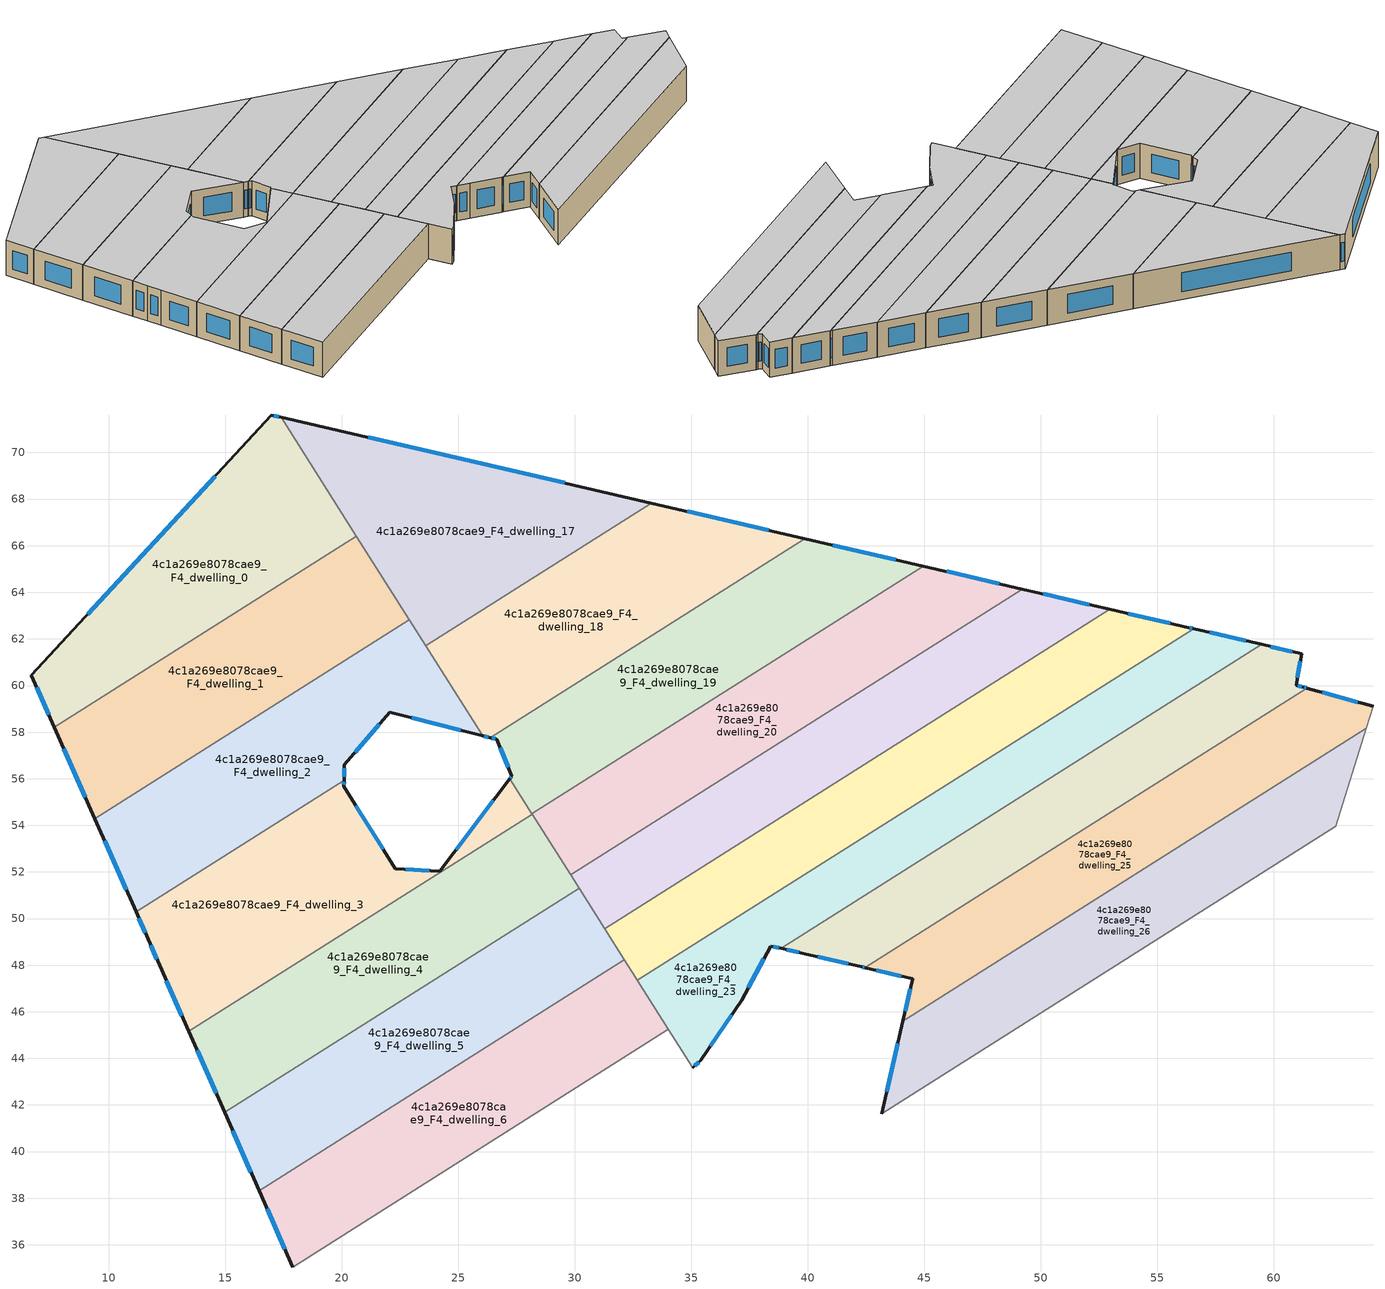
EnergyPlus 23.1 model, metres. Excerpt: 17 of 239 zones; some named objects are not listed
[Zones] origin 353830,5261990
4c1a269e8078cae9_F4_dwelling_0
 floor to 4c1a269e8078cae9_F3_dwelling_0 (EU_floor_Construction): 17.4,71.51 20.62,66.41 7.66,58.21 6.68,60.45 16.98,71.61 z12
 wall outside (EU_wall_Construction): 17.4,71.51 16.98,71.61 6.68,60.45 7.66,58.21 z12:15
 wall to 4c1a269e8078cae9_F4_dwelling_1 (EU_wall_Construction): 7.66,58.21 20.62,66.41 z12:15
 wall to 4c1a269e8078cae9_F4_dwelling_17 (EU_wall_Construction): 20.62,66.41 17.4,71.51 z12:15
 window (EU_Window_Construction): 6.91,59.92 7.43,58.74 / 14.56,68.99 9.1,63.07 / 17.3,71.53 17.08,71.59 z12.7:14.3
 ceiling to 4c1a269e8078cae9_F5_dwelling_0 (EU_floor_Construction): 20.62,66.41 17.4,71.51 16.98,71.61 6.68,60.45 7.66,58.21 z15
4c1a269e8078cae9_F4_dwelling_1
 floor to 4c1a269e8078cae9_F3_dwelling_1 (EU_floor_Construction): 20.62,66.41 22.9,62.82 9.4,54.29 7.66,58.21 z12
 wall outside (EU_wall_Construction): 7.66,58.21 9.4,54.29 z12:15
 wall to 4c1a269e8078cae9_F4_dwelling_2 (EU_wall_Construction): 9.4,54.29 22.9,62.82 z12:15
 wall to 4c1a269e8078cae9_F4_dwelling_17 (EU_wall_Construction): 22.9,62.82 20.62,66.41 z12:15
 window (EU_Window_Construction): 8.07,57.29 8.99,55.21 z12.7:14.3
 ceiling to 4c1a269e8078cae9_F5_dwelling_1 (EU_floor_Construction): 22.9,62.82 20.62,66.41 7.66,58.21 9.4,54.29 z15
4c1a269e8078cae9_F4_dwelling_17
 floor to 4c1a269e8078cae9_F3_dwelling_17 (EU_floor_Construction): 33.29,67.83 23.6,61.7 17.4,71.51 z12
 wall outside (EU_wall_Construction): 33.29,67.83 17.4,71.51 z12:15
 wall to 4c1a269e8078cae9_F4_dwelling_18 (EU_wall_Construction): 23.6,61.7 33.29,67.83 z12:15
 wall to 4c1a269e8078cae9_F4_dwelling_2 (EU_wall_Construction): 22.9,62.82 23.6,61.7 z12:15
 window (EU_Window_Construction): 29.56,68.69 21.13,70.65 z12.7:14.3
 ceiling to 4c1a269e8078cae9_F5_dwelling_17 (EU_floor_Construction): 33.29,67.83 17.4,71.51 23.6,61.7 z15
4c1a269e8078cae9_F4_dwelling_18
 floor to 4c1a269e8078cae9_F3_dwelling_18 (EU_floor_Construction): 39.87,66.3 26.36,57.76 26.05,57.84 23.6,61.7 33.29,67.83 z12
 wall outside (EU_wall_Construction): 39.87,66.3 33.29,67.83 / 26.05,57.84 26.36,57.76 z12:15
 wall to 4c1a269e8078cae9_F4_dwelling_19 (EU_wall_Construction): 26.36,57.76 39.87,66.3 z12:15
 wall to 4c1a269e8078cae9_F4_dwelling_2 (EU_wall_Construction): 23.6,61.7 26.05,57.84 z12:15
 window (EU_Window_Construction): 38.32,66.66 34.83,67.47 / 26.12,57.82 26.29,57.78 z12.7:14.3
 ceiling to 4c1a269e8078cae9_F5_dwelling_18 (EU_floor_Construction): 39.87,66.3 33.29,67.83 23.6,61.7 26.05,57.84 26.36,57.76 z15
4c1a269e8078cae9_F4_dwelling_19
 floor to 4c1a269e8078cae9_F3_dwelling_19 (EU_floor_Construction): 44.96,65.12 28.16,54.5 27.21,56 27.3,56.12 26.64,57.69 26.36,57.76 39.87,66.3 z12
 wall outside (EU_wall_Construction): 26.36,57.76 26.64,57.69 27.3,56.12 27.21,56 / 44.96,65.12 39.87,66.3 z12:15
 wall to 4c1a269e8078cae9_F4_dwelling_20 (EU_wall_Construction): 28.16,54.5 44.96,65.12 z12:15
 wall to 4c1a269e8078cae9_F4_dwelling_3 (EU_wall_Construction): 27.21,56 28.16,54.5 z12:15
 window (EU_Window_Construction): 26.43,57.74 26.58,57.71 / 43.76,65.4 41.06,66.03 / 27.28,56.09 27.23,56.03 / 26.8,57.32 27.14,56.49 z12.7:14.3
 ceiling to 4c1a269e8078cae9_F5_dwelling_19 (EU_floor_Construction): 44.96,65.12 39.87,66.3 26.36,57.76 26.64,57.69 27.3,56.12 27.21,56 28.16,54.5 z15
4c1a269e8078cae9_F4_dwelling_2
 floor to 4c1a269e8078cae9_F3_dwelling_2 (EU_floor_Construction): 22.9,62.82 26.05,57.84 22.06,58.86 20.11,56.6 20.09,55.94 11.17,50.29 9.4,54.29 z12
 wall outside (EU_wall_Construction): 20.09,55.94 20.11,56.6 22.06,58.86 26.05,57.84 / 9.4,54.29 11.17,50.29 z12:15
 wall to 4c1a269e8078cae9_F4_dwelling_3 (EU_wall_Construction): 11.17,50.29 20.09,55.94 z12:15
 window (EU_Window_Construction): 23,58.62 25.11,58.08 / 20.57,57.13 21.6,58.33 / 20.1,56.09 20.11,56.44 / 9.82,53.35 10.75,51.23 z12.7:14.3
 ceiling to 4c1a269e8078cae9_F5_dwelling_2 (EU_floor_Construction): 26.05,57.84 22.9,62.82 9.4,54.29 11.17,50.29 20.09,55.94 20.11,56.6 22.06,58.86 z15
4c1a269e8078cae9_F4_dwelling_20
 floor to 4c1a269e8078cae9_F3_dwelling_20 (EU_floor_Construction): 49.21,64.14 29.82,51.88 28.16,54.5 44.96,65.12 z12
 wall outside (EU_wall_Construction): 49.21,64.14 44.96,65.12 z12:15
 wall to 4c1a269e8078cae9_F4_dwelling_21 (EU_wall_Construction): 29.82,51.88 49.21,64.14 z12:15
 wall to 4c1a269e8078cae9_F4_dwelling_4 (EU_wall_Construction): 28.17,54.48 29.82,51.88 z12:15
 wall to 4c1a269e8078cae9_F4_dwelling_3 (EU_wall_Construction): 28.16,54.5 28.17,54.48 z12:15
 window (EU_Window_Construction): 48.21,64.37 45.95,64.89 z12.7:14.3
 ceiling to 4c1a269e8078cae9_F5_dwelling_20 (EU_floor_Construction): 49.21,64.14 44.96,65.12 28.16,54.5 29.82,51.88 z15
4c1a269e8078cae9_F4_dwelling_21
 floor to 4c1a269e8078cae9_F3_dwelling_21 (EU_floor_Construction): 52.96,63.27 31.28,49.56 29.82,51.88 49.21,64.14 z12
 wall outside (EU_wall_Construction): 52.96,63.27 49.21,64.14 z12:15
 wall to 4c1a269e8078cae9_F4_dwelling_22 (EU_wall_Construction): 31.28,49.56 52.96,63.27 z12:15
 wall to 4c1a269e8078cae9_F4_dwelling_5 (EU_wall_Construction): 30.18,51.31 31.28,49.56 z12:15
 wall to 4c1a269e8078cae9_F4_dwelling_4 (EU_wall_Construction): 29.82,51.88 30.18,51.31 z12:15
 window (EU_Window_Construction): 52.08,63.48 50.09,63.94 z12.7:14.3
 ceiling to 4c1a269e8078cae9_F5_dwelling_21 (EU_floor_Construction): 52.96,63.27 49.21,64.14 29.82,51.88 31.28,49.56 z15
4c1a269e8078cae9_F4_dwelling_22
 floor to 4c1a269e8078cae9_F3_dwelling_22 (EU_floor_Construction): 56.34,62.49 56.55,62.44 32.69,47.34 32.61,47.47 31.28,49.56 52.96,63.27 z12
 wall outside (EU_wall_Construction): 56.55,62.44 56.34,62.49 52.96,63.27 z12:15
 wall to 4c1a269e8078cae9_F4_dwelling_23 (EU_wall_Construction): 32.69,47.34 56.55,62.44 z12:15
 wall to 4c1a269e8078cae9_F4_dwelling_6 (EU_wall_Construction): 32.12,48.23 32.61,47.47 32.69,47.34 z12:15
 wall to 4c1a269e8078cae9_F4_dwelling_5 (EU_wall_Construction): 31.28,49.56 32.12,48.23 z12:15
 window (EU_Window_Construction): 55.55,62.67 53.75,63.09 / 56.5,62.45 56.39,62.47 z12.7:14.3
 ceiling to 4c1a269e8078cae9_F5_dwelling_22 (EU_floor_Construction): 56.55,62.44 56.34,62.49 52.96,63.27 31.28,49.56 32.61,47.47 32.69,47.34 z15
4c1a269e8078cae9_F4_dwelling_23
 floor to 4c1a269e8078cae9_F3_dwelling_23 (EU_floor_Construction): 59.47,61.76 38.85,48.72 38.4,48.82 37.15,46.49 35.4,43.92 35.06,43.6 32.69,47.34 56.55,62.44 z12
 wall outside (EU_wall_Construction): 59.47,61.76 56.55,62.44 / 35.06,43.6 35.4,43.92 37.15,46.49 38.4,48.82 38.85,48.72 z12:15
 wall to 4c1a269e8078cae9_F4_dwelling_24 (EU_wall_Construction): 38.85,48.72 59.47,61.76 z12:15
 wall to 4c1a269e8078cae9_F4_dwelling_7 (EU_wall_Construction): 34.01,45.25 35.06,43.6 z12:15
 wall to 4c1a269e8078cae9_F4_dwelling_6 (EU_wall_Construction): 32.69,47.34 34.01,45.25 z12:15
 window (EU_Window_Construction): 58.78,61.92 57.23,62.28 / 38.51,48.8 38.75,48.74 / 37.45,47.03 38.11,48.27 / 35.81,44.52 36.74,45.88 / 35.14,43.67 35.32,43.84 z12.7:14.3
 ceiling to 4c1a269e8078cae9_F5_dwelling_23 (EU_floor_Construction): 59.47,61.76 56.55,62.44 32.69,47.34 35.06,43.6 35.4,43.92 37.15,46.49 38.4,48.82 38.85,48.72 z15
4c1a269e8078cae9_F4_dwelling_24
 floor to 4c1a269e8078cae9_F3_dwelling_24 (EU_floor_Construction): 61.19,61.36 60.95,60.01 61.28,59.92 61.41,59.89 42.45,47.89 42.31,47.93 39.84,48.5 38.85,48.72 59.47,61.76 z12
 wall outside (EU_wall_Construction): 38.85,48.72 39.84,48.5 42.31,47.93 42.45,47.89 / 61.41,59.89 61.28,59.92 60.95,60.01 61.19,61.36 59.47,61.76 z12:15
 wall to 4c1a269e8078cae9_F4_dwelling_25 (EU_wall_Construction): 42.45,47.89 61.41,59.89 z12:15
 window (EU_Window_Construction): 40.42,48.36 41.73,48.06 / 39.08,48.67 39.61,48.55 / 60.79,61.46 59.87,61.67 / 61.01,60.33 61.13,61.05 / 61.2,59.94 61.03,59.99 / 61.38,59.9 61.31,59.92 / 42.34,47.92 42.42,47.9 z12.7:14.3
 ceiling to 4c1a269e8078cae9_F5_dwelling_24 (EU_floor_Construction): 61.41,59.89 61.28,59.92 60.95,60.01 61.19,61.36 59.47,61.76 38.85,48.72 39.84,48.5 42.31,47.93 42.45,47.89 z15
4c1a269e8078cae9_F4_dwelling_25
 floor to 4c1a269e8078cae9_F3_dwelling_25 (EU_floor_Construction): 64.25,59.11 63.96,58.17 44.07,45.59 44.49,47.42 42.45,47.89 61.41,59.89 z12
 wall outside (EU_wall_Construction): 42.45,47.89 44.49,47.42 44.07,45.59 / 64.25,59.11 61.41,59.89 z12:15
 wall to 4c1a269e8078cae9_F4_dwelling_26 (EU_wall_Construction): 44.07,45.59 63.96,58.17 z12:15
 wall adiabatic (EU_wall_Construction): 63.96,58.17 64.25,59.11 z12:15
 window (EU_Window_Construction): 44.4,46.99 44.17,46.02 / 42.93,47.78 44.01,47.53 / 63.58,59.29 62.07,59.7 z12.7:14.3
 ceiling to 4c1a269e8078cae9_F5_dwelling_25 (EU_floor_Construction): 63.96,58.17 64.25,59.11 61.41,59.89 42.45,47.89 44.49,47.42 44.07,45.59 z15
4c1a269e8078cae9_F4_dwelling_26
 floor to 4c1a269e8078cae9_F3_dwelling_26 (EU_floor_Construction): 63.96,58.17 62.66,53.97 43.16,41.63 44.07,45.59 z12
 wall outside (EU_wall_Construction): 44.07,45.59 43.16,41.63 z12:15
 wall to 4c1a269e8078cae9_F4_dwelling_27 (EU_wall_Construction): 43.16,41.63 62.66,53.97 z12:15
 wall adiabatic (EU_wall_Construction): 62.66,53.97 63.96,58.17 z12:15
 window (EU_Window_Construction): 43.86,44.66 43.37,42.56 z12.7:14.3
 ceiling to 4c1a269e8078cae9_F5_dwelling_26 (EU_floor_Construction): 62.66,53.97 63.96,58.17 44.07,45.59 43.16,41.63 z15
4c1a269e8078cae9_F4_dwelling_3
 floor to 4c1a269e8078cae9_F3_dwelling_3 (EU_floor_Construction): 27.21,56 28.17,54.48 13.43,45.15 12.18,48 11.69,49.12 11.17,50.29 20.09,55.94 20.09,55.67 22.29,52.14 24.21,52.02 z12
 wall outside (EU_wall_Construction): 27.21,56 24.21,52.02 22.29,52.14 20.09,55.67 20.09,55.94 / 11.17,50.29 11.69,49.12 12.18,48 13.43,45.15 z12:15
 wall to 4c1a269e8078cae9_F4_dwelling_4 (EU_wall_Construction): 13.43,45.15 28.17,54.48 z12:15
 window (EU_Window_Construction): 20.09,55.74 20.09,55.88 / 21.77,52.97 20.61,54.84 / 23.76,52.05 22.74,52.11 / 26.51,55.07 24.91,52.96 / 12.47,47.33 13.14,45.82 / 11.8,48.86 12.06,48.26 / 11.29,50.02 11.57,49.4 z12.7:14.3
 ceiling to 4c1a269e8078cae9_F5_dwelling_3 (EU_floor_Construction): 24.21,52.02 22.29,52.14 20.09,55.67 20.09,55.94 11.17,50.29 11.69,49.12 12.18,48 13.43,45.15 28.17,54.48 27.21,56 z15
4c1a269e8078cae9_F4_dwelling_4
 floor to 4c1a269e8078cae9_F3_dwelling_4 (EU_floor_Construction): 28.17,54.48 30.18,51.31 14.97,41.68 13.43,45.15 z12
 wall outside (EU_wall_Construction): 13.43,45.15 14.97,41.68 z12:15
 wall to 4c1a269e8078cae9_F4_dwelling_5 (EU_wall_Construction): 14.97,41.68 30.18,51.31 z12:15
 window (EU_Window_Construction): 13.79,44.34 14.61,42.5 z12.7:14.3
 ceiling to 4c1a269e8078cae9_F5_dwelling_4 (EU_floor_Construction): 30.18,51.31 28.17,54.48 13.43,45.15 14.97,41.68 z15
4c1a269e8078cae9_F4_dwelling_5
 floor to 4c1a269e8078cae9_F3_dwelling_5 (EU_floor_Construction): 30.18,51.31 32.12,48.23 16.45,38.32 14.97,41.68 z12
 wall outside (EU_wall_Construction): 14.97,41.68 16.45,38.32 z12:15
 wall to 4c1a269e8078cae9_F4_dwelling_6 (EU_wall_Construction): 16.45,38.32 32.12,48.23 z12:15
 window (EU_Window_Construction): 15.31,40.89 16.1,39.11 z12.7:14.3
 ceiling to 4c1a269e8078cae9_F5_dwelling_5 (EU_floor_Construction): 32.12,48.23 30.18,51.31 14.97,41.68 16.45,38.32 z15
4c1a269e8078cae9_F4_dwelling_6
 floor to 4c1a269e8078cae9_F3_dwelling_6 (EU_floor_Construction): 32.12,48.23 34.01,45.25 17.89,35.05 16.45,38.32 z12
 wall outside (EU_wall_Construction): 16.45,38.32 17.89,35.05 z12:15
 wall to 4c1a269e8078cae9_F4_dwelling_7 (EU_wall_Construction): 17.89,35.05 34.01,45.25 z12:15
 window (EU_Window_Construction): 16.79,37.55 17.56,35.82 z12.7:14.3
 ceiling to 4c1a269e8078cae9_F5_dwelling_6 (EU_floor_Construction): 34.01,45.25 32.12,48.23 16.45,38.32 17.89,35.05 z15
[Building]
EU S2 Campaign: North Axis=0; Terrain=City; Solar Distribution=FullExterior
[Site:Location]
Budapest.Ferenc.Liszt.Intl.AP: Latitude=47.437; Longitude=19.256; Time Zone=1; Elevation=185
[SizingPeriod:WeatherFileDays]
AnnualSizingPeriod: Begin Month=1; Begin Day of Month=1; End Month=12; End Day of Month=31; Day of Week for Start Day=Monday; Use Weather File Daylight Saving Period=No; Use Weather File Rain and Snow Indicators=No
[MATERIAL]
EU_InternalMass_Material: Roughness=MediumRough; Thickness=0.1; Conductivity=1; Density=1800; Specific Heat=900; Thermal Absorptance=0.9; Solar Absorptance=0.7; Visible Absorptance=0.7
[MATERIAL:NOMASS] Roughness=MediumRough; Thermal Absorptance=0.9; Solar Absorptance=0.7; Visible Absorptance=0.7
Name | Thermal Resistance
EU_wall_NoMass | 0.832559
EU_floor_NoMass | 0.872794
[WINDOWMATERIAL:SIMPLEGLAZINGSYSTEM]
EU_Window_SimpleGlazing: UFactor=2.79869; Solar Heat Gain Coefficient=0.75; Visible Transmittance=0.75
[CONSTRUCTION]
EU_wall_Construction: EU_wall_NoMass
EU_floor_Construction: EU_floor_NoMass
EU_Window_Construction: EU_Window_SimpleGlazing
EU_InternalMass_Construction: EU_InternalMass_Material
[ZONE] Type=1; Multiplier=1; Ceiling Height=autocalculate; Floor Area=autocalculate; Part of Total Floor Area=Yes
Name | Volume
4c1a269e8078cae9_F4_dwelling_0 | 199.47
4c1a269e8078cae9_F4_dwelling_1 | 199.476
4c1a269e8078cae9_F4_dwelling_17 | 199.45
4c1a269e8078cae9_F4_dwelling_18 | 199.473
4c1a269e8078cae9_F4_dwelling_19 | 199.465
4c1a269e8078cae9_F4_dwelling_2 | 202.986
4c1a269e8078cae9_F4_dwelling_20; 4c1a269e8078cae9_F4_dwelling_26 | 199.463
4c1a269e8078cae9_F4_dwelling_21 | 199.5
4c1a269e8078cae9_F4_dwelling_22 | 212.153
4c1a269e8078cae9_F4_dwelling_23 | 206.153
4c1a269e8078cae9_F4_dwelling_24 | 186.846
4c1a269e8078cae9_F4_dwelling_25 | 192.716
4c1a269e8078cae9_F4_dwelling_3 | 195.958
4c1a269e8078cae9_F4_dwelling_4 | 199.49
4c1a269e8078cae9_F4_dwelling_5 | 199.446
4c1a269e8078cae9_F4_dwelling_6 | 199.474
[INTERNALMASS] Construction=EU_InternalMass_Construction
Name | Zone or ZoneList | Surface Area
4c1a269e8078cae9_F4_dwelling_0_EU_InternalMass | 4c1a269e8078cae9_F4_dwelling_0 | 66.4902
4c1a269e8078cae9_F4_dwelling_1_EU_InternalMass | 4c1a269e8078cae9_F4_dwelling_1 | 66.4919
4c1a269e8078cae9_F4_dwelling_2_EU_InternalMass | 4c1a269e8078cae9_F4_dwelling_2 | 67.662
4c1a269e8078cae9_F4_dwelling_3_EU_InternalMass | 4c1a269e8078cae9_F4_dwelling_3 | 65.3195
4c1a269e8078cae9_F4_dwelling_4_EU_InternalMass | 4c1a269e8078cae9_F4_dwelling_4 | 66.4966
4c1a269e8078cae9_F4_dwelling_5_EU_InternalMass | 4c1a269e8078cae9_F4_dwelling_5 | 66.482
4c1a269e8078cae9_F4_dwelling_6_EU_InternalMass | 4c1a269e8078cae9_F4_dwelling_6 | 66.4914
4c1a269e8078cae9_F4_dwelling_17_EU_InternalMass | 4c1a269e8078cae9_F4_dwelling_17 | 66.4834
4c1a269e8078cae9_F4_dwelling_18_EU_InternalMass | 4c1a269e8078cae9_F4_dwelling_18 | 66.4909
4c1a269e8078cae9_F4_dwelling_19_EU_InternalMass | 4c1a269e8078cae9_F4_dwelling_19 | 66.4884
4c1a269e8078cae9_F4_dwelling_20_EU_InternalMass | 4c1a269e8078cae9_F4_dwelling_20 | 66.4875
4c1a269e8078cae9_F4_dwelling_21_EU_InternalMass | 4c1a269e8078cae9_F4_dwelling_21 | 66.5001
4c1a269e8078cae9_F4_dwelling_22_EU_InternalMass | 4c1a269e8078cae9_F4_dwelling_22 | 70.714
4c1a269e8078cae9_F4_dwelling_23_EU_InternalMass | 4c1a269e8078cae9_F4_dwelling_23 | 68.7216
4c1a269e8078cae9_F4_dwelling_24_EU_InternalMass | 4c1a269e8078cae9_F4_dwelling_24 | 62.2798
4c1a269e8078cae9_F4_dwelling_25_EU_InternalMass | 4c1a269e8078cae9_F4_dwelling_25 | 64.2409
4c1a269e8078cae9_F4_dwelling_26_EU_InternalMass | 4c1a269e8078cae9_F4_dwelling_26 | 66.4879
[OTHEREQUIPMENT] Fuel Type=Electricity; Design Level Calculation Method=Watts/Area; Power per Zone Floor Area=1; Fraction Latent=0; Fraction Radiant=0; Fraction Lost=0; Carbon Dioxide Generation Rate=0; EndUse Subcategory=EU_Step8_InternalGains
Name | Zone or ZoneList or Space or SpaceList | Schedule
EU_Step8_InternalGain_4c1a269e8078cae9_F4_dwelling_0_f000 | 4c1a269e8078cae9_F4_dwelling_0 | EU_Step8_GainSchedule_4c1a269e8078cae9_F4_dwelling_0_f000
EU_Step8_InternalGain_4c1a269e8078cae9_F4_dwelling_1_f000 | 4c1a269e8078cae9_F4_dwelling_1 | EU_Step8_GainSchedule_4c1a269e8078cae9_F4_dwelling_1_f000
EU_Step8_InternalGain_4c1a269e8078cae9_F4_dwelling_2_f000 | 4c1a269e8078cae9_F4_dwelling_2 | EU_Step8_GainSchedule_4c1a269e8078cae9_F4_dwelling_2_f000
EU_Step8_InternalGain_4c1a269e8078cae9_F4_dwelling_3_f000 | 4c1a269e8078cae9_F4_dwelling_3 | EU_Step8_GainSchedule_4c1a269e8078cae9_F4_dwelling_3_f000
EU_Step8_InternalGain_4c1a269e8078cae9_F4_dwelling_4_f000 | 4c1a269e8078cae9_F4_dwelling_4 | EU_Step8_GainSchedule_4c1a269e8078cae9_F4_dwelling_4_f000
EU_Step8_InternalGain_4c1a269e8078cae9_F4_dwelling_5_f000 | 4c1a269e8078cae9_F4_dwelling_5 | EU_Step8_GainSchedule_4c1a269e8078cae9_F4_dwelling_5_f000
EU_Step8_InternalGain_4c1a269e8078cae9_F4_dwelling_6_f000 | 4c1a269e8078cae9_F4_dwelling_6 | EU_Step8_GainSchedule_4c1a269e8078cae9_F4_dwelling_6_f000
EU_Step8_InternalGain_4c1a269e8078cae9_F4_dwelling_17_f000 | 4c1a269e8078cae9_F4_dwelling_17 | EU_Step8_GainSchedule_4c1a269e8078cae9_F4_dwelling_17_f000
EU_Step8_InternalGain_4c1a269e8078cae9_F4_dwelling_18_f000 | 4c1a269e8078cae9_F4_dwelling_18 | EU_Step8_GainSchedule_4c1a269e8078cae9_F4_dwelling_18_f000
EU_Step8_InternalGain_4c1a269e8078cae9_F4_dwelling_19_f000 | 4c1a269e8078cae9_F4_dwelling_19 | EU_Step8_GainSchedule_4c1a269e8078cae9_F4_dwelling_19_f000
EU_Step8_InternalGain_4c1a269e8078cae9_F4_dwelling_20_f000 | 4c1a269e8078cae9_F4_dwelling_20 | EU_Step8_GainSchedule_4c1a269e8078cae9_F4_dwelling_20_f000
EU_Step8_InternalGain_4c1a269e8078cae9_F4_dwelling_21_f000 | 4c1a269e8078cae9_F4_dwelling_21 | EU_Step8_GainSchedule_4c1a269e8078cae9_F4_dwelling_21_f000
EU_Step8_InternalGain_4c1a269e8078cae9_F4_dwelling_22_f000 | 4c1a269e8078cae9_F4_dwelling_22 | EU_Step8_GainSchedule_4c1a269e8078cae9_F4_dwelling_22_f000
EU_Step8_InternalGain_4c1a269e8078cae9_F4_dwelling_23_f000 | 4c1a269e8078cae9_F4_dwelling_23 | EU_Step8_GainSchedule_4c1a269e8078cae9_F4_dwelling_23_f000
EU_Step8_InternalGain_4c1a269e8078cae9_F4_dwelling_24_f000 | 4c1a269e8078cae9_F4_dwelling_24 | EU_Step8_GainSchedule_4c1a269e8078cae9_F4_dwelling_24_f000
EU_Step8_InternalGain_4c1a269e8078cae9_F4_dwelling_25_f000 | 4c1a269e8078cae9_F4_dwelling_25 | EU_Step8_GainSchedule_4c1a269e8078cae9_F4_dwelling_25_f000
EU_Step8_InternalGain_4c1a269e8078cae9_F4_dwelling_26_f000 | 4c1a269e8078cae9_F4_dwelling_26 | EU_Step8_GainSchedule_4c1a269e8078cae9_F4_dwelling_26_f000
[ZONEVENTILATION:DESIGNFLOWRATE] Schedule=EU_AlwaysOn; Design Flow Rate Calculation Method=AirChanges/Hour; Air Changes per Hour=0.475469; Ventilation Type=Natural; Fan Pressure Rise=0; Fan Total Efficiency=1; Constant Term Coefficient=1; Temperature Term Coefficient=0; Velocity Term Coefficient=0; Velocity Squared Term Coefficient=0; Minimum Indoor Temperature=-100; Maximum Indoor Temperature=100; Delta Temperature=-100; Minimum Outdoor Temperature=-100; Maximum Outdoor Temperature=100; Maximum Wind Speed=40
Name | Zone or ZoneList or Space or SpaceList
EU_ConstantAir_4c1a269e8078cae9_F4_dwelling_0 | 4c1a269e8078cae9_F4_dwelling_0
EU_ConstantAir_4c1a269e8078cae9_F4_dwelling_1 | 4c1a269e8078cae9_F4_dwelling_1
EU_ConstantAir_4c1a269e8078cae9_F4_dwelling_2 | 4c1a269e8078cae9_F4_dwelling_2
EU_ConstantAir_4c1a269e8078cae9_F4_dwelling_3 | 4c1a269e8078cae9_F4_dwelling_3
EU_ConstantAir_4c1a269e8078cae9_F4_dwelling_4 | 4c1a269e8078cae9_F4_dwelling_4
EU_ConstantAir_4c1a269e8078cae9_F4_dwelling_5 | 4c1a269e8078cae9_F4_dwelling_5
EU_ConstantAir_4c1a269e8078cae9_F4_dwelling_6 | 4c1a269e8078cae9_F4_dwelling_6
EU_ConstantAir_4c1a269e8078cae9_F4_dwelling_17 | 4c1a269e8078cae9_F4_dwelling_17
EU_ConstantAir_4c1a269e8078cae9_F4_dwelling_18 | 4c1a269e8078cae9_F4_dwelling_18
EU_ConstantAir_4c1a269e8078cae9_F4_dwelling_19 | 4c1a269e8078cae9_F4_dwelling_19
EU_ConstantAir_4c1a269e8078cae9_F4_dwelling_20 | 4c1a269e8078cae9_F4_dwelling_20
EU_ConstantAir_4c1a269e8078cae9_F4_dwelling_21 | 4c1a269e8078cae9_F4_dwelling_21
EU_ConstantAir_4c1a269e8078cae9_F4_dwelling_22 | 4c1a269e8078cae9_F4_dwelling_22
EU_ConstantAir_4c1a269e8078cae9_F4_dwelling_23 | 4c1a269e8078cae9_F4_dwelling_23
EU_ConstantAir_4c1a269e8078cae9_F4_dwelling_24 | 4c1a269e8078cae9_F4_dwelling_24
EU_ConstantAir_4c1a269e8078cae9_F4_dwelling_25 | 4c1a269e8078cae9_F4_dwelling_25
EU_ConstantAir_4c1a269e8078cae9_F4_dwelling_26 | 4c1a269e8078cae9_F4_dwelling_26
[HVACTEMPLATE:ZONE:IDEALLOADSAIRSYSTEM] System Availability Schedule=EU_AlwaysOn; Maximum Heating Supply Air Temperature=50; Minimum Cooling Supply Air Temperature=13; Maximum Heating Supply Air Humidity Ratio=0.0156; Minimum Cooling Supply Air Humidity Ratio=0.0077; Heating Limit=NoLimit; Cooling Limit=NoLimit; Heating Availability Schedule=EU_AlwaysOn; Cooling Availability Schedule=EU_CoolingOff; Dehumidification Control Type=ConstantSensibleHeatRatio; Cooling Sensible Heat Ratio=0.7; Dehumidification Setpoint=60; Humidification Control Type=None; Humidification Setpoint=30; Outdoor Air Method=None; Outdoor Air Flow Rate per Person=0.00944; Outdoor Air Flow Rate per Zone Floor Area=0; Outdoor Air Flow Rate per Zone=0; Demand Controlled Ventilation Type=None; Outdoor Air Economizer Type=NoEconomizer; Heat Recovery Type=None; Sensible Heat Recovery Effectiveness=0.7; Latent Heat Recovery Effectiveness=0.65
Name | Template Thermostat
4c1a269e8078cae9_F4_dwelling_0 | EU_HeatOnly_4c1a269e8078cae9_F4_dwelling_0
4c1a269e8078cae9_F4_dwelling_1 | EU_HeatOnly_4c1a269e8078cae9_F4_dwelling_1
4c1a269e8078cae9_F4_dwelling_2 | EU_HeatOnly_4c1a269e8078cae9_F4_dwelling_2
4c1a269e8078cae9_F4_dwelling_3 | EU_HeatOnly_4c1a269e8078cae9_F4_dwelling_3
4c1a269e8078cae9_F4_dwelling_4 | EU_HeatOnly_4c1a269e8078cae9_F4_dwelling_4
4c1a269e8078cae9_F4_dwelling_5 | EU_HeatOnly_4c1a269e8078cae9_F4_dwelling_5
4c1a269e8078cae9_F4_dwelling_6 | EU_HeatOnly_4c1a269e8078cae9_F4_dwelling_6
4c1a269e8078cae9_F4_dwelling_17 | EU_HeatOnly_4c1a269e8078cae9_F4_dwelling_17
4c1a269e8078cae9_F4_dwelling_18 | EU_HeatOnly_4c1a269e8078cae9_F4_dwelling_18
4c1a269e8078cae9_F4_dwelling_19 | EU_HeatOnly_4c1a269e8078cae9_F4_dwelling_19
4c1a269e8078cae9_F4_dwelling_20 | EU_HeatOnly_4c1a269e8078cae9_F4_dwelling_20
4c1a269e8078cae9_F4_dwelling_21 | EU_HeatOnly_4c1a269e8078cae9_F4_dwelling_21
4c1a269e8078cae9_F4_dwelling_22 | EU_HeatOnly_4c1a269e8078cae9_F4_dwelling_22
4c1a269e8078cae9_F4_dwelling_23 | EU_HeatOnly_4c1a269e8078cae9_F4_dwelling_23
4c1a269e8078cae9_F4_dwelling_24 | EU_HeatOnly_4c1a269e8078cae9_F4_dwelling_24
4c1a269e8078cae9_F4_dwelling_25 | EU_HeatOnly_4c1a269e8078cae9_F4_dwelling_25
4c1a269e8078cae9_F4_dwelling_26 | EU_HeatOnly_4c1a269e8078cae9_F4_dwelling_26
[SIZING:ZONE] Zone Cooling Design Supply Air Temperature Input Method=SupplyAirTemperature; Zone Cooling Design Supply Air Temperature=13; Zone Heating Design Supply Air Temperature Input Method=SupplyAirTemperature; Zone Heating Design Supply Air Temperature=50; Zone Cooling Design Supply Air Humidity Ratio=0.008; Zone Heating Design Supply Air Humidity Ratio=0.008; Cooling Design Air Flow Method=DesignDay; Cooling Design Air Flow Rate=0; Cooling Minimum Air Flow per Zone Floor Area=0.000762; Cooling Minimum Air Flow=0; Cooling Minimum Air Flow Fraction=0.2; Heating Design Air Flow Method=DesignDay; Heating Design Air Flow Rate=0; Heating Maximum Air Flow per Zone Floor Area=0.002032; Heating Maximum Air Flow=0.141576; Heating Maximum Air Flow Fraction=0.3; Account for Dedicated Outdoor Air System=No; Dedicated Outdoor Air System Control Strategy=NeutralSupplyAir; Dedicated Outdoor Air Low Setpoint Temperature for Design=autosize; Dedicated Outdoor Air High Setpoint Temperature for Design=autosize; Zone Load Sizing Method=Sensible Load Only No Latent Load; Zone Latent Cooling Design Supply Air Humidity Ratio Input Method=HumidityRatioDifference; Zone Cooling Design Supply Air Humidity Ratio Difference=0.005; Zone Latent Heating Design Supply Air Humidity Ratio Input Method=HumidityRatioDifference; Zone Humidification Design Supply Air Humidity Ratio Difference=0.005
4c1a269e8078cae9_F4_dwelling_0; 4c1a269e8078cae9_F4_dwelling_1; 4c1a269e8078cae9_F4_dwelling_2; 4c1a269e8078cae9_F4_dwelling_3; 4c1a269e8078cae9_F4_dwelling_4; 4c1a269e8078cae9_F4_dwelling_5; 4c1a269e8078cae9_F4_dwelling_6; 4c1a269e8078cae9_F4_dwelling_17; 4c1a269e8078cae9_F4_dwelling_18; 4c1a269e8078cae9_F4_dwelling_19; 4c1a269e8078cae9_F4_dwelling_20; 4c1a269e8078cae9_F4_dwelling_21; 4c1a269e8078cae9_F4_dwelling_22; 4c1a269e8078cae9_F4_dwelling_23; 4c1a269e8078cae9_F4_dwelling_24; 4c1a269e8078cae9_F4_dwelling_25; 4c1a269e8078cae9_F4_dwelling_26
[SCHEDULE:CONSTANT]
Name | Hourly Value
EU_AlwaysOn | 1
EU_CoolingOff | 0
[SCHEDULE:FILE] Column Number=1; Rows to Skip at Top=0; Number of Hours of Data=8760; Column Separator=Comma; Interpolate to Timestep=No; Minutes per Item=60; Adjust Schedule for Daylight Savings=Yes
Name | File
EU_Step8_GainSchedule_4c1a269e8078cae9_F4_dwelling_0_f000 | ../../schedules/4c1a269e8078cae9/4c1a269e8078cae9_F4_dwelling_0_f000_gain.csv
EU_Step8_GainSchedule_4c1a269e8078cae9_F4_dwelling_1_f000 | ../../schedules/4c1a269e8078cae9/4c1a269e8078cae9_F4_dwelling_1_f000_gain.csv
EU_Step8_GainSchedule_4c1a269e8078cae9_F4_dwelling_2_f000 | ../../schedules/4c1a269e8078cae9/4c1a269e8078cae9_F4_dwelling_2_f000_gain.csv
EU_Step8_GainSchedule_4c1a269e8078cae9_F4_dwelling_3_f000 | ../../schedules/4c1a269e8078cae9/4c1a269e8078cae9_F4_dwelling_3_f000_gain.csv
EU_Step8_GainSchedule_4c1a269e8078cae9_F4_dwelling_4_f000 | ../../schedules/4c1a269e8078cae9/4c1a269e8078cae9_F4_dwelling_4_f000_gain.csv
EU_Step8_GainSchedule_4c1a269e8078cae9_F4_dwelling_5_f000 | ../../schedules/4c1a269e8078cae9/4c1a269e8078cae9_F4_dwelling_5_f000_gain.csv
EU_Step8_GainSchedule_4c1a269e8078cae9_F4_dwelling_6_f000 | ../../schedules/4c1a269e8078cae9/4c1a269e8078cae9_F4_dwelling_6_f000_gain.csv
EU_Step8_GainSchedule_4c1a269e8078cae9_F4_dwelling_17_f000 | ../../schedules/4c1a269e8078cae9/4c1a269e8078cae9_F4_dwelling_17_f000_gain.csv
EU_Step8_GainSchedule_4c1a269e8078cae9_F4_dwelling_18_f000 | ../../schedules/4c1a269e8078cae9/4c1a269e8078cae9_F4_dwelling_18_f000_gain.csv
EU_Step8_GainSchedule_4c1a269e8078cae9_F4_dwelling_19_f000 | ../../schedules/4c1a269e8078cae9/4c1a269e8078cae9_F4_dwelling_19_f000_gain.csv
EU_Step8_GainSchedule_4c1a269e8078cae9_F4_dwelling_20_f000 | ../../schedules/4c1a269e8078cae9/4c1a269e8078cae9_F4_dwelling_20_f000_gain.csv
EU_Step8_GainSchedule_4c1a269e8078cae9_F4_dwelling_21_f000 | ../../schedules/4c1a269e8078cae9/4c1a269e8078cae9_F4_dwelling_21_f000_gain.csv
EU_Step8_GainSchedule_4c1a269e8078cae9_F4_dwelling_22_f000 | ../../schedules/4c1a269e8078cae9/4c1a269e8078cae9_F4_dwelling_22_f000_gain.csv
EU_Step8_GainSchedule_4c1a269e8078cae9_F4_dwelling_23_f000 | ../../schedules/4c1a269e8078cae9/4c1a269e8078cae9_F4_dwelling_23_f000_gain.csv
EU_Step8_GainSchedule_4c1a269e8078cae9_F4_dwelling_24_f000 | ../../schedules/4c1a269e8078cae9/4c1a269e8078cae9_F4_dwelling_24_f000_gain.csv
EU_Step8_GainSchedule_4c1a269e8078cae9_F4_dwelling_25_f000 | ../../schedules/4c1a269e8078cae9/4c1a269e8078cae9_F4_dwelling_25_f000_gain.csv
EU_Step8_GainSchedule_4c1a269e8078cae9_F4_dwelling_26_f000 | ../../schedules/4c1a269e8078cae9/4c1a269e8078cae9_F4_dwelling_26_f000_gain.csv
